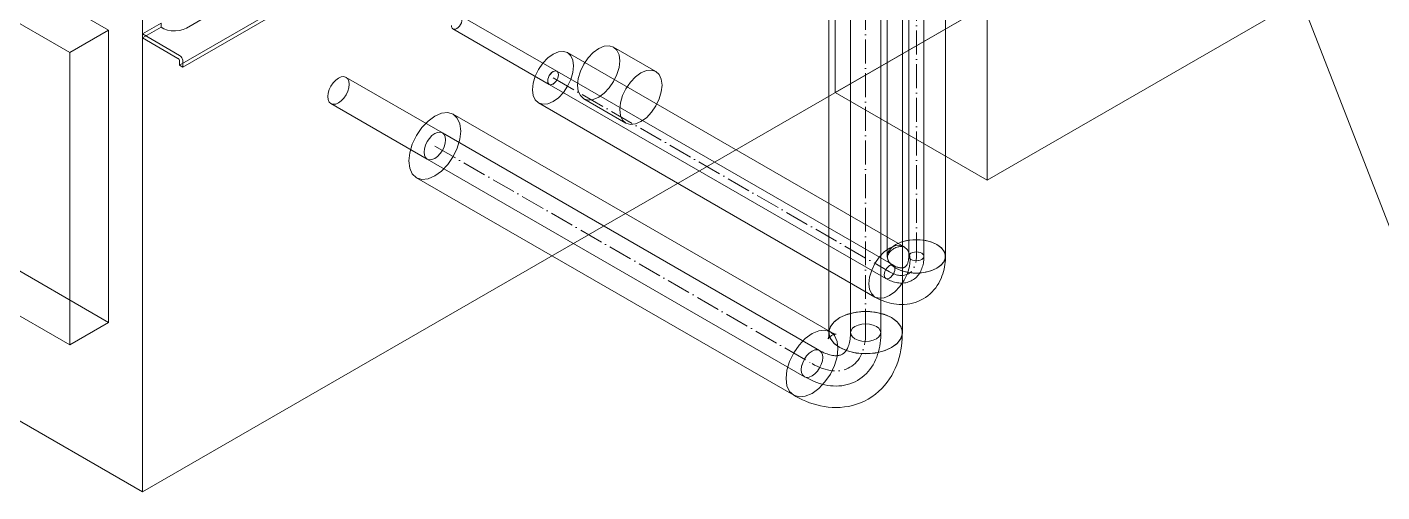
# Model space of a CAD drawing. Header units: millimetres. Extents: x -88595 to 880822, y -1054509 to -148035.
# Drawn here: x 412201 to 412768, y -320311 to -320116 of the extents above; entities that cross this region are included whole.
import ezdxf

# ---------------------------------------------------------------- set-up
doc = ezdxf.new("R2010")
doc.units = ezdxf.units.MM
doc.linetypes.add('$12$ADSK_Осевая', pattern=[14, 10, -2, 0, -2])
doc.linetypes.add('$13$ADSK_Осевая', pattern=[14, 10, -2, 0, -2])
for name, color, linetype, lineweight in [('Воздуховоды', 7, 'Continuous', 18), ('Изоляция', 7, 'Continuous', 18), ('Оборудование', 7, 'Continuous', 18), ('Трубопровод', 7, 'Continuous', 18), ('Трубопроводы', 7, 'Continuous', 18)]:
    doc.layers.add(name, color=color, linetype=linetype, lineweight=lineweight)

# ---------------------------------------------------------------- blocks, each defined once
blk = doc.blocks.new('$0$ADSK_Канальный блок кондиционера1 - AD162MJERAB-3266614-В_ОВ3_3')
at = {"layer": 'Оборудование'}
for p, q in [((-28287.32, 10815.03), (-27820.63, 10545.58)), ((-27836.89, 10536.19), (-28303.58, 10805.64)), ((-27516.57, 10723.58), (-27516.57, 10519.46)), ((-27820.63, 10423.11), (-28287.32, 10692.55)), ((-27452.93, 10482.71), (-27452.93, 10686.84)), ((-28303.58, 10683.16), (-27836.89, 10413.72)), ((-28336.81, 10658.26), (-27806.48, 10352.07)), ((-27313.63, 10636.62), (-27806.48, 10352.07)), ((-27516.57, 10519.46), (-27375.15, 10601.1)), ((-27311.51, 10564.36), (-27452.93, 10482.71)), ((-27806.48, 10352.07), (-27806.48, 10556.2)), ((-27754.16, 10552.12), (-27790.93, 10530.89)), ((-27752.74, 10551.3), (-27789.51, 10530.07)), ((-27788.1, 10546.4), (-27776.79, 10552.93)), ((-27633.07, 10528.33), (-27673.37, 10551.6)), ((-27836.89, 10536.19), (-27820.63, 10545.58)), ((-27820.63, 10545.58), (-27820.63, 10423.11)), ((-27806.48, 10543.95), (-27798.65, 10548.47)), ((-27798.65, 10546.84), (-27806.48, 10542.32)), ((-27798.65, 10548.47), (-27798.65, 10546.84)), ((-27676.55, 10546.1), (-27636.24, 10522.83)), ((-27806.48, 10543.95), (-27806.48, 10542.32)), ((-27790.93, 10534.97), (-27806.48, 10543.95)), ((-27806.48, 10542.32), (-27791.63, 10533.74)), ((-27836.89, 10413.72), (-27836.89, 10536.19)), ((-27591.64, 10528.24), (-27609.31, 10538.45)), ((-27790.93, 10532.52), (-27790.93, 10530.89)), ((-27790.93, 10530.89), (-27789.51, 10530.07)), ((-27789.51, 10530.07), (-27789.51, 10532.52)), ((-27680.98, 10502.5), (-27721.28, 10525.77)), ((-27621.81, 10516.79), (-27604.14, 10506.59)), ((-27452.93, 10482.71), (-27516.57, 10519.46)), ((-27727.63, 10514.77), (-27687.33, 10491.5)), ((-27820.63, 10423.11), (-27836.89, 10413.72))]:
    blk.add_line(p, q, dxfattribs=at)
for points in [[(-27798.65, 10546.84, 0), (-27797.47, 10546.12, 0), (-27796.02, 10545.6, 0), (-27794.4, 10545.29, 0), (-27792.69, 10545.22, 0), (-27791.01, 10545.39, 0), (-27789.45, 10545.79, 0), (-27788.1, 10546.4, 0)], [(-27672.72, 10550.15, 0), (-27672.79, 10549.43, 0), (-27673.02, 10548.68, 0), (-27673.37, 10547.93, 0), (-27673.84, 10547.25, 0), (-27674.38, 10546.68, 0), (-27674.96, 10546.26, 0), (-27675.54, 10546.01, 0), (-27676.08, 10545.96, 0), (-27676.55, 10546.1, 0), (-27676.91, 10546.43, 0), (-27677.13, 10546.93, 0), (-27677.21, 10547.55, 0)], [(-27791.63, 10533.74, 0), (-27791.45, 10533.61, 0), (-27791.28, 10533.43, 0), (-27791.13, 10533.22, 0), (-27791.02, 10532.98, 0), (-27790.95, 10532.74, 0), (-27790.93, 10532.52, 0)], [(-27789.51, 10532.52, 0), (-27789.56, 10532.97, 0), (-27789.7, 10533.45, 0), (-27789.93, 10533.91, 0), (-27790.22, 10534.34, 0), (-27790.56, 10534.7, 0), (-27790.93, 10534.97, 0)], [(-27624.4, 10522.52, 0), (-27624.1, 10525.33, 0), (-27623.22, 10528.3, 0), (-27621.81, 10531.23, 0), (-27619.98, 10533.91, 0), (-27617.85, 10536.16, 0), (-27615.56, 10537.83, 0), (-27613.28, 10538.8, 0), (-27611.15, 10539.01, 0), (-27609.31, 10538.45, 0), (-27607.91, 10537.14, 0), (-27607.03, 10535.19, 0), (-27606.73, 10532.72, 0)], [(-27632.41, 10526.88, 0), (-27632.49, 10527.5, 0), (-27632.71, 10528, 0), (-27633.07, 10528.33, 0), (-27633.53, 10528.47, 0), (-27634.08, 10528.42, 0), (-27634.66, 10528.17, 0), (-27635.24, 10527.75, 0), (-27635.78, 10527.18, 0), (-27636.24, 10526.5, 0), (-27636.6, 10525.75, 0), (-27636.83, 10525, 0), (-27636.9, 10524.28, 0)], [(-27606.73, 10532.72, 0), (-27607.03, 10529.91, 0), (-27607.91, 10526.94, 0), (-27609.31, 10524.01, 0), (-27611.15, 10521.33, 0), (-27613.28, 10519.08, 0), (-27615.56, 10517.41, 0), (-27617.85, 10516.44, 0), (-27619.98, 10516.23, 0), (-27621.81, 10516.79, 0), (-27623.22, 10518.1, 0), (-27624.1, 10520.05, 0), (-27624.4, 10522.52, 0)], [(-27589.05, 10522.52, 0), (-27589.35, 10524.98, 0), (-27590.23, 10526.94, 0), (-27591.64, 10528.24, 0), (-27593.47, 10528.8, 0), (-27595.6, 10528.59, 0), (-27597.89, 10527.62, 0), (-27600.17, 10525.95, 0), (-27602.31, 10523.7, 0), (-27604.14, 10521.02, 0), (-27605.54, 10518.1, 0), (-27606.42, 10515.13, 0), (-27606.73, 10512.31, 0)], [(-27728.95, 10517.68, 0), (-27728.8, 10519.11, 0), (-27728.35, 10520.62, 0), (-27727.63, 10522.1, 0), (-27726.7, 10523.47, 0), (-27725.62, 10524.61, 0), (-27724.46, 10525.46, 0), (-27723.3, 10525.95, 0), (-27722.21, 10526.06, 0), (-27721.28, 10525.77, 0), (-27720.57, 10525.11, 0), (-27720.12, 10524.12, 0), (-27719.97, 10522.86, 0)], [(-27719.97, 10522.86, 0), (-27720.12, 10521.43, 0), (-27720.57, 10519.92, 0), (-27721.28, 10518.44, 0), (-27722.21, 10517.08, 0), (-27723.3, 10515.93, 0), (-27724.46, 10515.09, 0), (-27725.62, 10514.59, 0), (-27726.7, 10514.49, 0), (-27727.63, 10514.77, 0), (-27728.35, 10515.43, 0), (-27728.8, 10516.43, 0), (-27728.95, 10517.68, 0)], [(-27636.9, 10524.28, 0), (-27636.83, 10523.66, 0), (-27636.6, 10523.16, 0), (-27636.24, 10522.83, 0), (-27635.78, 10522.69, 0), (-27635.24, 10522.74, 0), (-27634.66, 10522.99, 0), (-27634.08, 10523.41, 0), (-27633.53, 10523.98, 0), (-27633.07, 10524.66, 0), (-27632.71, 10525.41, 0), (-27632.49, 10526.16, 0), (-27632.41, 10526.88, 0)], [(-27606.73, 10512.31, 0), (-27606.42, 10509.84, 0), (-27605.54, 10507.89, 0), (-27604.14, 10506.59, 0), (-27602.31, 10506.02, 0), (-27600.17, 10506.23, 0), (-27597.89, 10507.21, 0), (-27595.6, 10508.88, 0), (-27593.47, 10511.13, 0), (-27591.64, 10513.81, 0), (-27590.23, 10516.73, 0), (-27589.35, 10519.7, 0), (-27589.05, 10522.52, 0)], [(-27679.66, 10499.59, 0), (-27679.82, 10500.85, 0), (-27680.27, 10501.84, 0), (-27680.98, 10502.5, 0), (-27681.91, 10502.79, 0), (-27682.99, 10502.68, 0), (-27684.15, 10502.19, 0), (-27685.32, 10501.34, 0), (-27686.4, 10500.2, 0), (-27687.33, 10498.83, 0), (-27688.04, 10497.35, 0), (-27688.49, 10495.84, 0), (-27688.64, 10494.41, 0)], [(-27688.64, 10494.41, 0), (-27688.49, 10493.16, 0), (-27688.04, 10492.16, 0), (-27687.33, 10491.5, 0), (-27686.4, 10491.22, 0), (-27685.32, 10491.32, 0), (-27684.15, 10491.82, 0), (-27682.99, 10492.66, 0), (-27681.91, 10493.81, 0), (-27680.98, 10495.17, 0), (-27680.27, 10496.65, 0), (-27679.82, 10498.16, 0), (-27679.66, 10499.59, 0)]]:
    blk.add_polyline3d(points, dxfattribs=at)
blk = doc.blocks.new('$0$ADSK_МедьПайка_Отвод-гнутая труба - Отвод _гнутая труба_-V78-В_ОВ3_3')
at = {"layer": 'Трубопроводы', "color": 134, "true_color": 0x00a6a6}
for points in [[(14757.83, 13393.36, 0), (14756.82, 13392.6, 0), (14756.19, 13391.72, 0), (14755.97, 13390.77, 0), (14756.19, 13389.82, 0), (14756.82, 13388.94, 0), (14757.83, 13388.18, 0), (14759.14, 13387.6, 0), (14760.68, 13387.23, 0), (14762.32, 13387.11, 0), (14763.96, 13387.23, 0), (14765.49, 13387.6, 0), (14766.81, 13388.18, 0)], [(14766.81, 13388.18, 0), (14767.82, 13388.94, 0), (14768.45, 13389.82, 0), (14768.67, 13390.77, 0), (14768.45, 13391.72, 0), (14767.82, 13392.6, 0), (14766.81, 13393.36, 0), (14765.49, 13393.95, 0), (14763.96, 13394.31, 0), (14762.32, 13394.44, 0), (14760.68, 13394.31, 0), (14759.14, 13393.95, 0), (14757.83, 13393.36, 0)], [(14752.57, 13381.74, 0), (14752.82, 13381.89, 0), (14753.06, 13382.07, 0), (14753.3, 13382.27, 0), (14753.53, 13382.49, 0), (14753.76, 13382.74, 0), (14753.99, 13383.03, 0), (14754.22, 13383.35, 0), (14754.44, 13383.7, 0), (14754.66, 13384.1, 0), (14754.86, 13384.54, 0), (14755.06, 13385.02, 0), (14755.24, 13385.53, 0), (14755.41, 13386.09, 0), (14755.56, 13386.69, 0), (14755.68, 13387.33, 0), (14755.79, 13388.01, 0), (14755.87, 13388.73, 0), (14755.93, 13389.48, 0), (14755.96, 13390.26, 0), (14755.97, 13390.77, 0)], [(14758.92, 13370.74, 0), (14759.91, 13371.36, 0), (14760.86, 13372.05, 0), (14761.76, 13372.8, 0), (14762.61, 13373.61, 0), (14763.4, 13374.47, 0), (14764.13, 13375.38, 0), (14764.81, 13376.33, 0), (14765.42, 13377.33, 0), (14765.98, 13378.36, 0), (14766.48, 13379.42, 0), (14766.93, 13380.5, 0), (14767.32, 13381.62, 0), (14767.66, 13382.76, 0), (14767.95, 13383.92, 0), (14768.18, 13385.09, 0), (14768.37, 13386.29, 0), (14768.52, 13387.5, 0), (14768.61, 13388.73, 0), (14768.66, 13389.98, 0), (14768.67, 13390.77, 0)], [(14739.87, 13372.62, 0), (14738.71, 13372.13, 0), (14737.62, 13372.02, 0), (14736.69, 13372.31, 0), (14735.98, 13372.97, 0), (14735.53, 13373.96, 0), (14735.38, 13375.22, 0), (14735.53, 13376.65, 0), (14735.98, 13378.16, 0), (14736.69, 13379.64, 0), (14737.62, 13381, 0), (14738.71, 13382.15, 0), (14739.87, 13382.99, 0)], [(14739.87, 13382.99, 0), (14741.03, 13383.49, 0), (14742.11, 13383.6, 0), (14743.04, 13383.31, 0), (14743.76, 13382.65, 0), (14744.21, 13381.66, 0), (14744.36, 13380.4, 0), (14744.21, 13378.97, 0), (14743.76, 13377.46, 0), (14743.04, 13375.98, 0), (14742.11, 13374.62, 0), (14741.03, 13373.47, 0), (14739.87, 13372.62, 0)], [(14752.57, 13381.74, 0), (14752.31, 13381.6, 0), (14752.04, 13381.48, 0), (14751.75, 13381.37, 0), (14751.43, 13381.28, 0), (14751.1, 13381.2, 0), (14750.74, 13381.15, 0), (14750.35, 13381.11, 0), (14749.93, 13381.1, 0), (14749.48, 13381.11, 0), (14749, 13381.15, 0), (14748.48, 13381.22, 0), (14747.94, 13381.32, 0), (14747.38, 13381.46, 0), (14746.78, 13381.63, 0), (14746.16, 13381.84, 0), (14745.52, 13382.08, 0), (14744.86, 13382.37, 0), (14744.18, 13382.69, 0), (14743.49, 13383.06, 0), (14743.04, 13383.31, 0)], [(14758.92, 13370.74, 0), (14757.88, 13370.19, 0), (14756.81, 13369.71, 0), (14755.71, 13369.31, 0), (14754.59, 13368.98, 0), (14753.45, 13368.72, 0), (14752.29, 13368.54, 0), (14751.13, 13368.44, 0), (14749.96, 13368.4, 0), (14748.79, 13368.43, 0), (14747.62, 13368.53, 0), (14746.46, 13368.68, 0), (14745.29, 13368.9, 0), (14744.14, 13369.18, 0), (14742.99, 13369.51, 0), (14741.85, 13369.89, 0), (14740.72, 13370.33, 0), (14739.6, 13370.81, 0), (14738.49, 13371.34, 0), (14737.39, 13371.92, 0), (14736.69, 13372.31, 0)]]:
    blk.add_polyline3d(points, dxfattribs=at)
blk = doc.blocks.new('$0$ADSK_МедьПайка_Отвод-гнутая труба - Отвод _гнутая труба_-V77-В_ОВ3_3')
at = {"layer": 'Трубопроводы', "color": 190, "true_color": 0x8000ff}
for points in [[(14781.29, 13391.35, 0), (14780.78, 13390.97, 0), (14780.47, 13390.53, 0), (14780.36, 13390.06, 0), (14780.47, 13389.58, 0), (14780.78, 13389.14, 0), (14781.29, 13388.76, 0), (14781.94, 13388.47, 0), (14782.71, 13388.29, 0), (14783.53, 13388.22, 0), (14784.35, 13388.29, 0), (14785.12, 13388.47, 0), (14785.78, 13388.76, 0)], [(14785.78, 13388.76, 0), (14786.28, 13389.14, 0), (14786.6, 13389.58, 0), (14786.71, 13390.06, 0), (14786.6, 13390.53, 0), (14786.28, 13390.97, 0), (14785.78, 13391.35, 0), (14785.12, 13391.64, 0), (14784.35, 13391.83, 0), (14783.53, 13391.89, 0), (14782.71, 13391.83, 0), (14781.94, 13391.64, 0), (14781.29, 13391.35, 0)], [(14772.31, 13380.98, 0), (14771.73, 13380.74, 0), (14771.18, 13380.68, 0), (14770.72, 13380.83, 0), (14770.36, 13381.16, 0), (14770.14, 13381.65, 0), (14770.06, 13382.28, 0), (14770.14, 13382.99, 0), (14770.36, 13383.75, 0), (14770.72, 13384.49, 0), (14771.18, 13385.17, 0), (14771.73, 13385.74, 0), (14772.31, 13386.17, 0)], [(14772.31, 13386.17, 0), (14772.89, 13386.42, 0), (14773.43, 13386.47, 0), (14773.89, 13386.33, 0), (14774.25, 13385.99, 0), (14774.48, 13385.5, 0), (14774.55, 13384.87, 0), (14774.48, 13384.16, 0), (14774.25, 13383.4, 0), (14773.89, 13382.66, 0), (14773.43, 13381.98, 0), (14772.89, 13381.41, 0), (14772.31, 13380.98, 0)], [(14778.66, 13385.54, 0), (14778.53, 13385.47, 0), (14778.39, 13385.41, 0), (14778.25, 13385.36, 0), (14778.09, 13385.31, 0), (14777.92, 13385.27, 0), (14777.74, 13385.25, 0), (14777.55, 13385.23, 0), (14777.34, 13385.22, 0), (14777.11, 13385.23, 0), (14776.87, 13385.25, 0), (14776.62, 13385.28, 0), (14776.34, 13385.33, 0), (14776.06, 13385.4, 0), (14775.76, 13385.49, 0), (14775.45, 13385.59, 0), (14775.13, 13385.71, 0), (14774.8, 13385.86, 0), (14774.46, 13386.02, 0), (14774.12, 13386.2, 0), (14773.89, 13386.33, 0)], [(14778.66, 13385.54, 0), (14778.78, 13385.62, 0), (14778.9, 13385.7, 0), (14779.02, 13385.8, 0), (14779.14, 13385.92, 0), (14779.25, 13386.04, 0), (14779.37, 13386.19, 0), (14779.48, 13386.34, 0), (14779.59, 13386.52, 0), (14779.7, 13386.72, 0), (14779.8, 13386.94, 0), (14779.9, 13387.18, 0), (14779.99, 13387.44, 0), (14780.08, 13387.72, 0), (14780.15, 13388.02, 0), (14780.21, 13388.34, 0), (14780.27, 13388.68, 0), (14780.31, 13389.03, 0), (14780.34, 13389.41, 0), (14780.35, 13389.8, 0), (14780.36, 13390.06, 0)], [(14781.83, 13380.04, 0), (14782.33, 13380.35, 0), (14782.8, 13380.69, 0), (14783.25, 13381.07, 0), (14783.68, 13381.47, 0), (14784.07, 13381.91, 0), (14784.44, 13382.36, 0), (14784.78, 13382.84, 0), (14785.08, 13383.33, 0), (14785.36, 13383.85, 0), (14785.61, 13384.38, 0), (14785.84, 13384.92, 0), (14786.03, 13385.48, 0), (14786.2, 13386.05, 0), (14786.35, 13386.63, 0), (14786.47, 13387.22, 0), (14786.56, 13387.82, 0), (14786.63, 13388.42, 0), (14786.68, 13389.04, 0), (14786.7, 13389.66, 0), (14786.71, 13390.06, 0)], [(14781.83, 13380.04, 0), (14781.31, 13379.76, 0), (14780.78, 13379.53, 0), (14780.23, 13379.32, 0), (14779.67, 13379.16, 0), (14779.1, 13379.03, 0), (14778.52, 13378.94, 0), (14777.94, 13378.89, 0), (14777.35, 13378.87, 0), (14776.77, 13378.89, 0), (14776.18, 13378.93, 0), (14775.6, 13379.01, 0), (14775.02, 13379.12, 0), (14774.44, 13379.26, 0), (14773.87, 13379.42, 0), (14773.3, 13379.62, 0), (14772.73, 13379.83, 0), (14772.17, 13380.08, 0), (14771.62, 13380.34, 0), (14771.07, 13380.63, 0), (14770.72, 13380.83, 0)]]:
    blk.add_polyline3d(points, dxfattribs=at)
blk = doc.blocks.new('$0$ADSK_Решетка вентиляционная жалюзийная_Приточная2 - Решетка приточная_Однорядная-4279700-В_ОВ3_3')
at = {"layer": 'Воздуховоды', "color": 140, "true_color": 0x1bb3e4}
blk.add_line((22911.38, 15198.08), (22964.41, 15061.39), dxfattribs=at)

msp = doc.modelspace()

# ---------------------------------------------------------------- linework, layer by layer
at = {"layer": 'Изоляция', "color": 190, "true_color": 0x8000ff}
for p, q in [((412561.38, -319787.64), (412561.38, -320212.43)), ((412585.73, -320212.43), (412585.73, -319787.64)), ((412568.42, -320208.36), (412427.61, -320127.07)), ((412415.44, -320148.16), (412556.24, -320229.45))]:
    msp.add_line(p, q, dxfattribs=at)
at = {"layer": 'Изоляция', "color": 134, "true_color": 0x00a6a6}
for p, q in [((412536.99, -319845.51), (412536.99, -320244.37)), ((412567.69, -320244.37), (412567.69, -319845.51)), ((412537.57, -320244.04), (412379.7, -320152.9)), ((412364.35, -320179.49), (412522.22, -320270.63))]:
    msp.add_line(p, q, dxfattribs=at)
at = {"layer": 'Изоляция', "color": 190, "true_color": 0x8000ff}
for points in [[(412412.92, -320142.58, 0), (412413.21, -320139.84, 0), (412414.07, -320136.95, 0), (412415.44, -320134.1, 0), (412417.22, -320131.49, 0), (412419.3, -320129.3, 0), (412421.53, -320127.67, 0)], [(412421.53, -320127.67, 0), (412423.75, -320126.73, 0), (412425.83, -320126.52, 0), (412427.61, -320127.07, 0), (412428.98, -320128.34, 0), (412429.84, -320130.24, 0), (412430.14, -320132.64, 0)], [(412430.14, -320132.64, 0), (412429.84, -320135.39, 0), (412428.98, -320138.28, 0), (412427.61, -320141.13, 0), (412425.83, -320143.74, 0), (412423.75, -320145.93, 0), (412421.53, -320147.56, 0)], [(412421.53, -320147.56, 0), (412419.3, -320148.5, 0), (412417.22, -320148.71, 0), (412415.44, -320148.16, 0), (412414.07, -320146.89, 0), (412413.21, -320144.99, 0), (412412.92, -320142.58, 0)], [(412562.33, -320208.97, 0), (412560.1, -320210.59, 0), (412558.02, -320212.78, 0), (412556.24, -320215.39, 0), (412554.87, -320218.24, 0), (412554.01, -320221.13, 0), (412553.72, -320223.88, 0)], [(412553.72, -320223.88, 0), (412554.01, -320221.13, 0), (412554.87, -320218.24, 0), (412556.24, -320215.39, 0), (412558.02, -320212.78, 0), (412560.1, -320210.59, 0), (412562.33, -320208.97, 0)], [(412564.18, -320209.15, 0), (412563.78, -320209.4, 0), (412563.4, -320209.68, 0), (412563.05, -320209.97, 0), (412562.73, -320210.27, 0), (412562.45, -320210.58, 0), (412562.21, -320210.88, 0), (412562, -320211.17, 0), (412561.83, -320211.44, 0), (412561.7, -320211.69, 0), (412561.59, -320211.91, 0), (412561.51, -320212.11, 0), (412561.45, -320212.27, 0), (412561.41, -320212.4, 0), (412561.39, -320212.49, 0), (412561.38, -320212.56, 0), (412561.37, -320212.58, 0), (412561.37, -320212.59, 0)], [(412564.95, -320217.4, 0), (412563.01, -320215.94, 0), (412561.79, -320214.25, 0), (412561.38, -320212.43, 0), (412561.79, -320210.61, 0), (412563.01, -320208.91, 0), (412564.95, -320207.46, 0)], [(412564.95, -320207.46, 0), (412563.24, -320208.69, 0), (412562.06, -320210.11, 0), (412561.46, -320211.64, 0), (412561.46, -320213.21, 0), (412562.06, -320214.75, 0), (412563.25, -320216.17, 0), (412564.95, -320217.4, 0)], [(412570.94, -320213.94, 0), (412570.64, -320211.53, 0), (412569.78, -320209.63, 0), (412568.42, -320208.36, 0), (412566.63, -320207.81, 0), (412564.56, -320208.02, 0), (412562.33, -320208.97, 0)], [(412562.33, -320208.97, 0), (412564.56, -320208.02, 0), (412566.63, -320207.81, 0), (412568.42, -320208.36, 0), (412569.78, -320209.63, 0), (412570.64, -320211.53, 0), (412570.94, -320213.94, 0)], [(412564.18, -320209.15, 0), (412564.6, -320208.93, 0), (412565.03, -320208.73, 0), (412565.46, -320208.58, 0), (412565.88, -320208.45, 0), (412566.28, -320208.36, 0), (412566.66, -320208.3, 0), (412567.02, -320208.27, 0), (412567.34, -320208.26, 0), (412567.62, -320208.27, 0), (412567.87, -320208.29, 0), (412568.08, -320208.32, 0), (412568.24, -320208.35, 0), (412568.38, -320208.38, 0), (412568.47, -320208.41, 0), (412568.53, -320208.43, 0), (412568.56, -320208.44, 0), (412568.56, -320208.44, 0)], [(412564.95, -320207.46, 0), (412567.47, -320206.34, 0), (412570.4, -320205.64, 0), (412573.55, -320205.4, 0), (412576.71, -320205.64, 0), (412579.64, -320206.34, 0), (412582.16, -320207.46, 0)], [(412582.16, -320207.46, 0), (412580.03, -320206.47, 0), (412577.57, -320205.79, 0), (412574.92, -320205.44, 0), (412572.19, -320205.44, 0), (412569.53, -320205.79, 0), (412567.08, -320206.47, 0), (412564.95, -320207.46, 0)], [(412568.56, -320208.44, 0), (412568.55, -320208.43, 0), (412568.5, -320208.41, 0), (412568.44, -320208.37, 0), (412568.42, -320208.36, 0)], [(412582.16, -320207.46, 0), (412584.1, -320208.91, 0), (412585.31, -320210.61, 0), (412585.73, -320212.43, 0), (412585.31, -320214.25, 0), (412584.1, -320215.94, 0), (412582.16, -320217.4, 0)], [(412582.16, -320217.4, 0), (412583.86, -320216.16, 0), (412585.05, -320214.75, 0), (412585.65, -320213.21, 0), (412585.65, -320211.64, 0), (412585.05, -320210.1, 0), (412583.86, -320208.69, 0), (412582.16, -320207.46, 0)], [(412561.37, -320212.59, 0), (412561.37, -320212.57, 0), (412561.38, -320212.52, 0), (412561.38, -320212.45, 0), (412561.38, -320212.43, 0)], [(412562.33, -320228.85, 0), (412564.56, -320227.22, 0), (412566.63, -320225.03, 0), (412568.42, -320222.42, 0), (412569.78, -320219.57, 0), (412570.64, -320216.68, 0), (412570.94, -320213.94, 0)], [(412570.94, -320213.94, 0), (412570.64, -320216.68, 0), (412569.78, -320219.57, 0), (412568.42, -320222.42, 0), (412566.63, -320225.03, 0), (412564.56, -320227.22, 0), (412562.33, -320228.85, 0)], [(412576.35, -320230.24, 0), (412577.38, -320229.6, 0), (412578.36, -320228.89, 0), (412579.27, -320228.12, 0), (412580.13, -320227.3, 0), (412580.92, -320226.44, 0), (412581.65, -320225.54, 0), (412582.3, -320224.62, 0), (412582.89, -320223.67, 0), (412583.41, -320222.71, 0), (412583.87, -320221.73, 0), (412584.27, -320220.76, 0), (412584.62, -320219.78, 0), (412584.91, -320218.8, 0), (412585.15, -320217.82, 0), (412585.35, -320216.85, 0), (412585.5, -320215.89, 0), (412585.61, -320214.93, 0), (412585.68, -320213.97, 0), (412585.72, -320213.02, 0), (412585.73, -320212.43, 0)], [(412582.16, -320217.4, 0), (412579.64, -320218.51, 0), (412576.71, -320219.22, 0), (412573.55, -320219.46, 0), (412570.4, -320219.22, 0), (412567.47, -320218.51, 0), (412564.95, -320217.4, 0)], [(412564.95, -320217.4, 0), (412567.08, -320218.38, 0), (412569.54, -320219.06, 0), (412572.19, -320219.41, 0), (412574.92, -320219.41, 0), (412577.58, -320219.06, 0), (412580.03, -320218.38, 0), (412582.16, -320217.4, 0)], [(412553.72, -320223.88, 0), (412554.01, -320226.28, 0), (412554.87, -320228.18, 0), (412556.24, -320229.45, 0), (412558.02, -320230, 0), (412560.1, -320229.8, 0), (412562.33, -320228.85, 0)], [(412562.33, -320228.85, 0), (412560.1, -320229.8, 0), (412558.02, -320230, 0), (412556.24, -320229.45, 0), (412554.87, -320228.18, 0), (412554.01, -320226.28, 0), (412553.72, -320223.88, 0)], [(412576.35, -320230.24, 0), (412575.29, -320230.8, 0), (412574.19, -320231.3, 0), (412573.06, -320231.71, 0), (412571.93, -320232.04, 0), (412570.78, -320232.29, 0), (412569.64, -320232.47, 0), (412568.51, -320232.58, 0), (412567.4, -320232.61, 0), (412566.3, -320232.58, 0), (412565.23, -320232.5, 0), (412564.18, -320232.35, 0), (412563.16, -320232.16, 0), (412562.17, -320231.93, 0), (412561.21, -320231.65, 0), (412560.27, -320231.33, 0), (412559.35, -320230.98, 0), (412558.47, -320230.6, 0), (412557.6, -320230.18, 0), (412556.76, -320229.74, 0), (412556.24, -320229.45, 0)]]:
    msp.add_polyline3d(points, dxfattribs=at)
at = {"layer": 'Изоляция', "color": 134, "true_color": 0x00a6a6}
for points in [[(412361.18, -320172.46, 0), (412361.54, -320169, 0), (412362.63, -320165.35, 0), (412364.35, -320161.76, 0), (412366.6, -320158.47, 0), (412369.22, -320155.71, 0), (412372.03, -320153.66, 0)], [(412372.03, -320153.66, 0), (412374.84, -320152.46, 0), (412377.46, -320152.2, 0), (412379.7, -320152.9, 0), (412381.43, -320154.5, 0), (412382.51, -320156.89, 0), (412382.88, -320159.93, 0)], [(412382.88, -320159.93, 0), (412382.51, -320163.38, 0), (412381.43, -320167.03, 0), (412379.7, -320170.62, 0), (412377.46, -320173.91, 0), (412374.84, -320176.68, 0), (412372.03, -320178.72, 0)], [(412372.03, -320178.72, 0), (412369.22, -320179.92, 0), (412366.6, -320180.18, 0), (412364.35, -320179.49, 0), (412362.63, -320177.89, 0), (412361.54, -320175.49, 0), (412361.18, -320172.46, 0)], [(412541.49, -320250.64, 0), (412539.05, -320248.8, 0), (412537.51, -320246.66, 0), (412536.99, -320244.37, 0), (412537.51, -320242.08, 0), (412539.05, -320239.94, 0), (412541.49, -320238.1, 0)], [(412541.49, -320238.1, 0), (412539.34, -320239.66, 0), (412537.85, -320241.45, 0), (412537.09, -320243.38, 0), (412537.09, -320245.37, 0), (412537.85, -320247.3, 0), (412539.35, -320249.09, 0), (412541.49, -320250.64, 0)], [(412541.49, -320238.1, 0), (412544.67, -320236.7, 0), (412548.37, -320235.81, 0), (412552.34, -320235.51, 0), (412556.31, -320235.81, 0), (412560.02, -320236.7, 0), (412563.2, -320238.1, 0)], [(412563.2, -320238.1, 0), (412560.51, -320236.87, 0), (412557.41, -320236.01, 0), (412554.06, -320235.56, 0), (412550.62, -320235.56, 0), (412547.27, -320236.01, 0), (412544.17, -320236.87, 0), (412541.49, -320238.1, 0)], [(412563.2, -320238.1, 0), (412565.63, -320239.94, 0), (412567.17, -320242.08, 0), (412567.69, -320244.37, 0), (412567.17, -320246.66, 0), (412565.63, -320248.8, 0), (412563.2, -320250.64, 0)], [(412563.2, -320250.64, 0), (412565.34, -320249.09, 0), (412566.83, -320247.3, 0), (412567.6, -320245.36, 0), (412567.59, -320243.38, 0), (412566.83, -320241.44, 0), (412565.34, -320239.66, 0), (412563.2, -320238.1, 0)], [(412529.89, -320244.8, 0), (412527.08, -320246.85, 0), (412524.46, -320249.61, 0), (412522.22, -320252.9, 0), (412520.49, -320256.49, 0), (412519.41, -320260.14, 0), (412519.04, -320263.6, 0)], [(412519.04, -320263.6, 0), (412519.41, -320260.14, 0), (412520.49, -320256.49, 0), (412522.22, -320252.9, 0), (412524.46, -320249.61, 0), (412527.08, -320246.85, 0), (412529.89, -320244.8, 0)], [(412540.74, -320251.07, 0), (412540.37, -320248.04, 0), (412539.29, -320245.64, 0), (412537.57, -320244.04, 0), (412535.32, -320243.35, 0), (412532.7, -320243.61, 0), (412529.89, -320244.8, 0)], [(412529.89, -320244.8, 0), (412532.7, -320243.61, 0), (412535.32, -320243.35, 0), (412537.57, -320244.04, 0), (412539.29, -320245.64, 0), (412540.37, -320248.04, 0), (412540.74, -320251.07, 0)], [(412536.65, -320246.98, 0), (412536.66, -320246.95, 0), (412536.69, -320246.88, 0), (412536.73, -320246.75, 0), (412536.78, -320246.56, 0), (412536.83, -320246.33, 0), (412536.88, -320246.04, 0), (412536.92, -320245.69, 0), (412536.96, -320245.3, 0), (412536.98, -320244.87, 0), (412536.99, -320244.38, 0), (412536.99, -320244.37, 0)], [(412540, -320245.04, 0), (412539.97, -320245.04, 0), (412539.89, -320245.03, 0), (412539.76, -320245, 0), (412539.57, -320244.95, 0), (412539.34, -320244.88, 0), (412539.06, -320244.77, 0), (412538.75, -320244.64, 0), (412538.39, -320244.48, 0), (412538, -320244.28, 0), (412537.58, -320244.05, 0), (412537.57, -320244.04, 0)], [(412553.44, -320272.2, 0), (412554.96, -320271.25, 0), (412556.41, -320270.2, 0), (412557.78, -320269.05, 0), (412559.06, -320267.83, 0), (412560.25, -320266.54, 0), (412561.34, -320265.18, 0), (412562.33, -320263.78, 0), (412563.23, -320262.34, 0), (412564.03, -320260.86, 0), (412564.74, -320259.36, 0), (412565.36, -320257.84, 0), (412565.9, -320256.3, 0), (412566.37, -320254.75, 0), (412566.75, -320253.2, 0), (412567.07, -320251.64, 0), (412567.31, -320250.07, 0), (412567.5, -320248.5, 0), (412567.62, -320246.94, 0), (412567.68, -320245.37, 0), (412567.69, -320244.37, 0)], [(412538.09, -320245.61, 0), (412537.81, -320245.79, 0), (412537.55, -320245.97, 0), (412537.32, -320246.17, 0), (412537.12, -320246.36, 0), (412536.96, -320246.54, 0), (412536.83, -320246.69, 0), (412536.74, -320246.82, 0), (412536.68, -320246.92, 0), (412536.65, -320246.97, 0), (412536.65, -320246.98, 0)], [(412538.09, -320245.61, 0), (412538.38, -320245.46, 0), (412538.67, -320245.33, 0), (412538.96, -320245.22, 0), (412539.22, -320245.15, 0), (412539.46, -320245.09, 0), (412539.66, -320245.06, 0), (412539.82, -320245.05, 0), (412539.93, -320245.04, 0), (412539.99, -320245.04, 0), (412540, -320245.04, 0)], [(412529.89, -320269.87, 0), (412532.7, -320267.82, 0), (412535.32, -320265.05, 0), (412537.57, -320261.76, 0), (412539.29, -320258.17, 0), (412540.37, -320254.52, 0), (412540.74, -320251.07, 0)], [(412540.74, -320251.07, 0), (412540.37, -320254.52, 0), (412539.29, -320258.17, 0), (412537.57, -320261.76, 0), (412535.32, -320265.05, 0), (412532.7, -320267.82, 0), (412529.89, -320269.87, 0)], [(412563.2, -320250.64, 0), (412560.02, -320252.05, 0), (412556.31, -320252.93, 0), (412552.34, -320253.23, 0), (412548.37, -320252.93, 0), (412544.67, -320252.05, 0), (412541.49, -320250.64, 0)], [(412541.49, -320250.64, 0), (412544.18, -320251.88, 0), (412547.27, -320252.74, 0), (412550.63, -320253.18, 0), (412554.06, -320253.18, 0), (412557.41, -320252.74, 0), (412560.51, -320251.87, 0), (412563.2, -320250.64, 0)], [(412519.04, -320263.6, 0), (412519.41, -320266.63, 0), (412520.49, -320269.03, 0), (412522.22, -320270.63, 0), (412524.46, -320271.32, 0), (412527.08, -320271.06, 0), (412529.89, -320269.87, 0)], [(412529.89, -320269.87, 0), (412527.08, -320271.06, 0), (412524.46, -320271.32, 0), (412522.22, -320270.63, 0), (412520.49, -320269.03, 0), (412519.41, -320266.63, 0), (412519.04, -320263.6, 0)], [(412553.44, -320272.2, 0), (412551.86, -320273.04, 0), (412550.22, -320273.77, 0), (412548.55, -320274.39, 0), (412546.85, -320274.88, 0), (412545.13, -320275.26, 0), (412543.42, -320275.53, 0), (412541.7, -320275.69, 0), (412540, -320275.74, 0), (412538.32, -320275.7, 0), (412536.67, -320275.56, 0), (412535.04, -320275.34, 0), (412533.44, -320275.04, 0), (412531.87, -320274.67, 0), (412530.33, -320274.23, 0), (412528.82, -320273.72, 0), (412527.34, -320273.15, 0), (412525.89, -320272.52, 0), (412524.47, -320271.84, 0), (412523.08, -320271.12, 0), (412522.22, -320270.63, 0)]]:
    msp.add_polyline3d(points, dxfattribs=at)
at = {"layer": 'Трубопровод', "color": 190, "true_color": 0x8000ff}
for p, q in [((412570.38, -319787.64), (412570.38, -320212.43)), ((412576.73, -320212.43), (412576.73, -319787.64)), ((412563.92, -320216.16), (412423.11, -320134.86)), ((412419.94, -320140.36), (412560.74, -320221.66))]:
    msp.add_line(p, q, dxfattribs=at)
at = {"layer": 'Трубопровод', "color": 190, "linetype": '$12$ADSK_Осевая', "true_color": 0x8000ff}
for p, q in [((412573.55, -320212.43), (412573.55, -319787.64)), ((412573.55, -320212.43), (412573.55, -319787.64)), ((412421.53, -320137.61), (412562.33, -320218.91)), ((412421.53, -320137.61), (412562.33, -320218.91))]:
    msp.add_line(p, q, dxfattribs=at)
at = {"layer": 'Трубопровод', "color": 134, "true_color": 0x00a6a6}
for p, q in [((412545.99, -319845.51), (412545.99, -320244.37)), ((412558.69, -320244.37), (412558.69, -319845.51)), ((412533.07, -320251.83), (412375.2, -320160.69)), ((412368.85, -320171.69), (412526.72, -320262.83))]:
    msp.add_line(p, q, dxfattribs=at)
at = {"layer": 'Трубопровод', "color": 134, "linetype": '$12$ADSK_Осевая', "true_color": 0x00a6a6}
for p, q in [((412552.34, -320244.37), (412552.34, -319845.51)), ((412552.34, -320244.37), (412552.34, -319845.51)), ((412372.03, -320166.19), (412529.89, -320257.33)), ((412372.03, -320166.19), (412529.89, -320257.33))]:
    msp.add_line(p, q, dxfattribs=at)
at = {"layer": 'Трубопровод', "color": 190, "true_color": 0x8000ff}
for points in [[(412419.28, -320138.91, 0), (412419.36, -320138.2, 0), (412419.58, -320137.44, 0), (412419.94, -320136.7, 0), (412420.4, -320136.02, 0), (412420.95, -320135.45, 0), (412421.53, -320135.02, 0)], [(412421.53, -320135.02, 0), (412422.11, -320134.77, 0), (412422.65, -320134.72, 0), (412423.11, -320134.86, 0), (412423.47, -320135.2, 0), (412423.7, -320135.69, 0), (412423.77, -320136.32, 0)], [(412423.77, -320136.32, 0), (412423.7, -320137.03, 0), (412423.47, -320137.79, 0), (412423.11, -320138.53, 0), (412422.65, -320139.21, 0), (412422.11, -320139.78, 0), (412421.53, -320140.21, 0)], [(412421.53, -320140.21, 0), (412420.95, -320140.45, 0), (412420.4, -320140.51, 0), (412419.94, -320140.36, 0), (412419.58, -320140.03, 0), (412419.36, -320139.54, 0), (412419.28, -320138.91, 0)], [(412571.31, -320211.13, 0), (412571.97, -320210.84, 0), (412572.73, -320210.66, 0), (412573.55, -320210.59, 0), (412574.38, -320210.66, 0), (412575.14, -320210.84, 0), (412575.8, -320211.13, 0)], [(412562.33, -320216.31, 0), (412561.75, -320216.74, 0), (412561.21, -320217.31, 0), (412560.74, -320217.99, 0), (412560.38, -320218.73, 0), (412560.16, -320219.49, 0), (412560.08, -320220.2, 0)], [(412564.57, -320217.61, 0), (412564.5, -320216.98, 0), (412564.27, -320216.49, 0), (412563.92, -320216.16, 0), (412563.45, -320216.01, 0), (412562.91, -320216.07, 0), (412562.33, -320216.31, 0)], [(412571.31, -320213.72, 0), (412570.8, -320213.34, 0), (412570.49, -320212.9, 0), (412570.38, -320212.43, 0), (412570.49, -320211.95, 0), (412570.8, -320211.51, 0), (412571.31, -320211.13, 0)], [(412575.8, -320213.72, 0), (412575.14, -320214.01, 0), (412574.38, -320214.2, 0), (412573.55, -320214.26, 0), (412572.73, -320214.2, 0), (412571.97, -320214.01, 0), (412571.31, -320213.72, 0)], [(412575.8, -320211.13, 0), (412576.3, -320211.51, 0), (412576.62, -320211.95, 0), (412576.73, -320212.43, 0), (412576.62, -320212.9, 0), (412576.3, -320213.34, 0), (412575.8, -320213.72, 0)], [(412560.08, -320220.2, 0), (412560.16, -320220.83, 0), (412560.38, -320221.33, 0), (412560.74, -320221.66, 0), (412561.21, -320221.8, 0), (412561.75, -320221.75, 0), (412562.33, -320221.5, 0)], [(412562.33, -320221.5, 0), (412562.91, -320221.08, 0), (412563.45, -320220.5, 0), (412563.92, -320219.82, 0), (412564.27, -320219.08, 0), (412564.5, -320218.33, 0), (412564.57, -320217.61, 0)]]:
    msp.add_polyline3d(points, dxfattribs=at)
at = {"layer": 'Трубопровод', "color": 134, "true_color": 0x00a6a6}
for points in [[(412367.54, -320168.78, 0), (412367.69, -320167.35, 0), (412368.14, -320165.84, 0), (412368.85, -320164.36, 0), (412369.78, -320163, 0), (412370.87, -320161.85, 0), (412372.03, -320161.01, 0)], [(412372.03, -320161.01, 0), (412373.19, -320160.51, 0), (412374.27, -320160.41, 0), (412375.2, -320160.69, 0), (412375.92, -320161.35, 0), (412376.37, -320162.35, 0), (412376.52, -320163.6, 0)], [(412376.52, -320163.6, 0), (412376.37, -320165.03, 0), (412375.92, -320166.54, 0), (412375.2, -320168.02, 0), (412374.27, -320169.39, 0), (412373.19, -320170.53, 0), (412372.03, -320171.38, 0)], [(412372.03, -320171.38, 0), (412370.87, -320171.87, 0), (412369.78, -320171.98, 0), (412368.85, -320171.69, 0), (412368.14, -320171.03, 0), (412367.69, -320170.04, 0), (412367.54, -320168.78, 0)], [(412547.85, -320246.96, 0), (412546.84, -320246.2, 0), (412546.21, -320245.32, 0), (412545.99, -320244.37, 0), (412546.21, -320243.42, 0), (412546.84, -320242.54, 0), (412547.85, -320241.78, 0)], [(412547.85, -320241.78, 0), (412549.17, -320241.2, 0), (412550.7, -320240.83, 0), (412552.34, -320240.71, 0), (412553.98, -320240.83, 0), (412555.52, -320241.2, 0), (412556.83, -320241.78, 0)], [(412556.83, -320241.78, 0), (412557.84, -320242.54, 0), (412558.47, -320243.42, 0), (412558.69, -320244.37, 0), (412558.47, -320245.32, 0), (412557.84, -320246.2, 0), (412556.83, -320246.96, 0)], [(412556.83, -320246.96, 0), (412555.52, -320247.55, 0), (412553.98, -320247.91, 0), (412552.34, -320248.04, 0), (412550.7, -320247.91, 0), (412549.17, -320247.55, 0), (412547.85, -320246.96, 0)], [(412529.89, -320252.15, 0), (412528.73, -320253, 0), (412527.65, -320254.14, 0), (412526.72, -320255.5, 0), (412526, -320256.99, 0), (412525.55, -320258.5, 0), (412525.4, -320259.93, 0)], [(412534.38, -320254.74, 0), (412534.23, -320253.49, 0), (412533.78, -320252.5, 0), (412533.07, -320251.83, 0), (412532.14, -320251.55, 0), (412531.05, -320251.65, 0), (412529.89, -320252.15, 0)], [(412529.89, -320262.52, 0), (412531.05, -320261.67, 0), (412532.14, -320260.53, 0), (412533.07, -320259.17, 0), (412533.78, -320257.68, 0), (412534.23, -320256.17, 0), (412534.38, -320254.74, 0)], [(412525.4, -320259.93, 0), (412525.55, -320261.18, 0), (412526, -320262.17, 0), (412526.72, -320262.83, 0), (412527.65, -320263.12, 0), (412528.73, -320263.01, 0), (412529.89, -320262.52, 0)]]:
    msp.add_polyline3d(points, dxfattribs=at)
at = {"layer": 'Трубопроводы', "color": 190, "linetype": '$13$ADSK_Осевая', "true_color": 0x8000ff}
msp.add_ellipse((412562.33, -320205.94), major_axis=(-7.94, 13.75), ratio=0.57735, start_param=2.356194, end_param=3.926991, dxfattribs=at)
at = {"layer": 'Трубопроводы', "color": 134, "linetype": '$13$ADSK_Осевая', "true_color": 0x00a6a6}
msp.add_ellipse((412529.89, -320231.41), major_axis=(-15.87, 27.5), ratio=0.57735, start_param=2.356194, end_param=3.926991, dxfattribs=at)

# ---------------------------------------------------------------- block references
at = {"layer": 'Воздуховоды', "color": 140, "true_color": 0x1bb3e4}
msp.add_blockref('$0$ADSK_Решетка вентиляционная жалюзийная_Приточная2 - Решетка приточная_Однорядная-4279700-В_ОВ3_3', (389812.79, -335276.09), dxfattribs=at)
at = {"layer": 'Оборудование'}
msp.add_blockref('$0$ADSK_Канальный блок кондиционера1 - AD162MJERAB-3266614-В_ОВ3_3', (440056.18, -330663.19), dxfattribs=at)
at = {"layer": 'Трубопроводы', "color": 190, "true_color": 0x8000ff}
msp.add_blockref('$0$ADSK_МедьПайка_Отвод-гнутая труба - Отвод _гнутая труба_-V77-В_ОВ3_3', (397790.02, -333602.48), dxfattribs=at)
at = {"layer": 'Трубопроводы', "color": 134, "true_color": 0x00a6a6}
msp.add_blockref('$0$ADSK_МедьПайка_Отвод-гнутая труба - Отвод _гнутая труба_-V78-В_ОВ3_3', (397790.02, -333635.14), dxfattribs=at)

doc.saveas('drawing.dxf')
